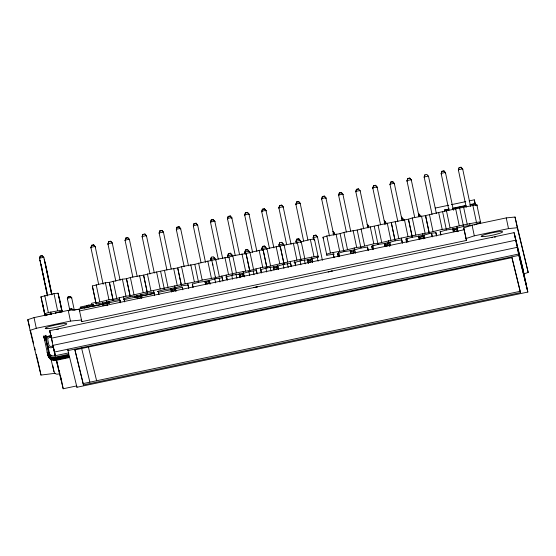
<?xml version="1.0" encoding="UTF-8"?>
<svg xmlns="http://www.w3.org/2000/svg" width="556" height="556" viewBox="0 0 556 556"><rect width="100%" height="100%" fill="white"/><g stroke="black" fill="none" stroke-linecap="round" stroke-linejoin="round"><path stroke-width="0.83" d="M81.642 308.573C81.447 306.808 81.739 309.087 80.307 308.538L80.321 307.002L92.963 304.334L93.596 305.737C92.345 307.385 92.296 304.549 92.546 306.071M521.91 266.894L522.153 265.657M91.281 304.702L91.587 303.305L95.82 302.408M108.642 241.651L108.031 244.223L108.642 241.651L110.679 241.221L112.333 243.313L110.679 241.221M177.016 227.189L176.405 229.76L177.016 227.189L179.053 226.765L180.707 228.85L179.053 226.765M211.204 219.974L210.592 222.546L211.204 219.974L213.24 219.544L214.894 221.635L213.24 219.544M245.391 212.753L244.779 215.325L245.391 212.753L247.427 212.322L249.081 214.414L247.427 212.322M245.495 249.964L244.876 252.535L245.495 249.964L247.524 249.533L249.185 251.625L247.524 249.533M279.578 205.539L278.966 208.104L279.578 205.539L281.614 205.108L283.275 207.2L281.614 205.108M322.146 197.519L321.702 199.083L322.313 196.511L324.343 196.087L326.004 198.172L324.343 196.087M313.473 237.315L313.869 235.529L315.898 235.098L317.559 237.19L315.898 235.098M390.52 183.084L390.076 184.648L390.687 182.076L392.724 181.652L394.378 183.737L392.724 181.652M458.888 168.67L458.443 170.24L459.068 167.662L461.098 167.238L462.752 169.33L461.098 167.238L459.068 167.662M40.234 256.087L39.587 258.665L40.234 256.087L42.27 255.656L43.889 257.755M91.622 245.238L90.969 247.816L91.622 245.238L93.651 244.814L95.278 246.906L93.651 244.814M125.809 238.024L125.156 240.595L125.809 238.024L127.838 237.593L129.465 239.685M159.461 232.616L159.878 230.83L161.907 230.399L163.534 232.491L161.907 230.399M194.044 223.602L193.391 226.174L194.044 223.602L196.073 223.171L197.693 225.263L196.073 223.171M227.807 218.174L228.231 216.381L230.26 215.957L231.88 218.049L230.26 215.957M228.398 253.599L227.745 256.17L228.398 253.599L230.427 253.168L232.054 255.26L230.427 253.168M262.418 209.167L261.765 211.739L262.418 209.167L264.447 208.736L266.067 210.828L264.447 208.736M262.515 246.371L261.862 248.949L262.515 246.371L264.545 245.947L266.164 248.039M296.605 201.946L295.952 204.525L296.605 201.946L298.635 201.515L300.254 203.614L298.635 201.515M296.285 240.943L296.702 239.156L298.732 238.726L300.351 240.817L298.732 238.726M339.334 192.925L338.68 195.497L339.334 192.925L341.37 192.494L342.989 194.586L341.37 192.494M373.521 185.704L372.867 188.282L373.521 185.704L375.557 185.28L377.177 187.372L375.557 185.28M407.708 178.49L407.055 181.061L407.708 178.49L409.744 178.059L411.364 180.151L409.744 178.059M441.895 171.269L441.242 173.847L441.895 171.269L443.931 170.838L445.551 172.937L443.931 170.838M144.887 233.986L146.548 236.078L144.887 233.986L142.857 234.417L142.127 236.515L150.03 273.962M213.997 257.602L215.068 258.846L213.407 256.754L211.377 257.185L210.648 259.284L211.002 260.972M281.711 242.319L283.372 244.404L281.711 242.319L279.682 242.743L278.945 244.849L279.418 246.996M313.869 235.529L313.132 237.627L313.605 239.775M360.191 190.958L358.537 188.866L356.5 189.297L355.77 191.396L363.68 228.843M428.565 176.523L426.911 174.431L424.874 174.862L424.145 176.961L432.054 214.407M159.878 230.83L159.113 232.929L166.904 269.91M228.231 216.381L227.46 218.487L235.251 255.461M296.702 239.156L295.931 241.262L296.404 243.417M69.444 310.79L69.98 309.094L71.78 308.712L73.343 310.165M87.077 305.661L86.194 307.906L87.028 305.459L88.828 305.084L90.385 306.523L84.324 307.961L84.171 307.204L84.297 307.815M68.124 296.876L67.415 298.78L68.124 296.876L70.278 296.417L71.717 297.87L70.278 296.417M69.347 310.415L69.98 309.094M102.617 303.166L102.797 304.049L102.533 302.95L103.958 303.791L105.758 303.409L106.835 302.04L107.106 303.152M136.804 295.945L136.984 296.828L136.72 295.729L138.145 296.57L139.945 296.188L141.022 294.826L141.293 295.938L141.113 295.041M171.54 292.108L170.789 288.536L172.214 289.377L174.014 288.995L175.091 287.626L175.362 288.731L174.751 285.805M205.039 281.524L205.22 282.406L204.949 281.308L206.38 282.149L208.173 281.767L209.258 280.405L209.466 281.204M239.344 274.893L239.136 274.094L240.567 274.928L242.36 274.553L243.445 273.184L243.653 273.99M273.531 267.679L273.323 266.873L274.754 267.714L276.554 267.332L277.632 265.963L277.84 266.769M307.718 260.458L307.51 259.659L308.941 260.493L310.741 260.118L311.819 258.748L312.027 259.548M350.454 251.437L350.245 250.638L351.677 251.472L353.47 251.09L354.554 249.727L354.763 250.527M384.641 244.216L384.432 243.417L385.864 244.258L387.657 243.875L388.741 242.506L388.95 243.313M418.772 236.668L418.89 237.308L418.619 236.196L420.051 237.037L421.844 236.654L422.928 235.292L423.137 236.091M453.077 230.094L452.806 228.982L454.238 229.816L456.031 229.44L457.115 228.071L457.324 228.87M526.226 287.362L526.664 287.063M51.361 313.883L44.772 314.807L40.942 296.814L53.988 293.61L58.039 293.207L58.283 294.207M102.721 303.027L96.167 303.965L92.338 285.965L105.383 282.761L109.435 282.358L113.16 300.379L119.721 299.448M130.014 295.764L126.427 278.771L122.383 279.175L109.337 282.378L112.917 299.371L125.962 296.167L130.014 295.764L130.257 296.765L123.905 298.558M141.099 294.93L147.444 293.137L143.622 275.137L130.361 277.486L126.525 278.751L130.354 296.744L136.908 295.813M175.168 287.73L181.513 285.944L177.691 267.943C166.209 269.855 154.818 272.252 143.545 275.15L147.375 293.144L153.936 292.213M215.429 277.708L202.175 280.057L198.339 281.322L194.802 264.315L181.548 266.658L177.711 267.922L181.534 285.916L188.095 284.985M194.76 264.329C206.061 261.424 217.479 259.006 228.989 257.094L232.769 275.102L239.33 274.171M55.517 312.993L61.862 311.2L61.619 310.199L48.358 312.541L44.522 313.806L44.772 314.807M30.059 330.361L27.8 319.658L34.041 317.601L68.228 310.387L79.195 309.296L79.591 310.922L464.197 229.725L466.456 240.428L81.85 321.625L81.447 319.999L70.48 321.09L36.293 328.304L30.059 330.361L40.977 375.078L55.252 373.291M45.78 315.419L48.852 314.411M228.947 257.108L232.783 255.85L246.037 253.501L249.866 271.495L243.514 273.288M307.704 259.735L301.143 260.667L297.363 242.659C280.168 245.78 263.071 249.401 246.086 253.487L249.908 271.481L256.469 270.55M95.917 302.957L108.969 299.753L113.014 299.35M113.257 300.351L106.071 302.325M130.104 295.743C152.761 290.447 175.529 285.645 198.388 281.301L198.582 282.323L192.279 284.102M297.321 242.673L310.366 239.469L314.411 239.066L314.654 240.067M334.225 254.134L326.831 255.239L323.008 237.245L326.845 235.98L340.098 233.638L343.879 251.646L350.44 250.714M170.977 288.62L164.423 289.551L157.279 291.504M340.05 233.652L343.886 232.387L357.147 230.038M418.814 236.279L412.253 237.21L408.472 219.196C391.278 222.324 374.181 225.938 357.195 230.024L360.969 248.039L354.624 249.832M249.616 270.494C238.142 272.398 226.744 274.796 215.478 277.694L215.679 278.716L208.493 280.683M249.665 270.48L262.71 267.269L266.762 266.866L266.956 267.888L273.517 266.956M422.998 235.396L429.343 233.603L425.521 215.603L412.26 217.952L408.424 219.217L412.302 237.197L405.95 238.99M311.888 258.853L318.24 257.06L317.99 256.059C300.796 259.179 283.699 262.779 266.713 266.88L263.134 249.894L266.762 266.866M425.764 216.611L425.569 215.589C442.555 211.488 459.659 207.895 476.86 204.789L477.083 205.796M267.005 267.874L260.653 269.667M290.656 263.329L284.095 264.26L276.867 266.248M337.575 253.425L343.928 251.632L343.677 250.624L330.424 252.973L326.587 254.238L326.831 255.239M343.636 250.645L356.681 247.434L360.726 247.031M384.627 243.493L378.066 244.431L377.865 243.41L373.82 243.813L360.774 247.017L361.018 248.025L367.579 247.086M429.1 232.596C411.906 235.716 394.809 239.323 377.823 243.424L374.285 226.417M378.115 244.411L371.762 246.204M401.766 239.872L395.205 240.804L387.97 242.791M256.504 287.16L257.484 286.75L253.376 287.619L255.482 287.41M435.953 232.651L429.392 233.589L429.149 232.582L442.194 229.378L446.239 228.975L446.44 229.989L440.137 231.769M474.303 224.582L480.662 222.789L480.44 221.781C468.93 223.7 457.498 226.07 446.197 228.989L442.659 211.982M466.456 240.428L463.746 227.856L472.065 225.124L506.252 217.903L515.023 217.035L528.2 272.454L523.662 273.948M465.997 238.559L474.317 235.827L508.504 228.606L517.282 227.738L528.2 272.454M46.982 337.763L46.773 337.819A1.314 1.307 -13.7 0 0 45.898 339.16L45.933 339.368M330.271 271.62L332.273 270.96L328.165 271.828L329.235 271.801M40.289 256.309L42.319 255.878L43.368 257.129M91.677 245.46L93.707 245.036M108.698 241.874L110.727 241.443M125.864 238.246L127.894 237.815L128.943 239.066M159.933 231.046L161.963 230.622M177.072 227.411L179.101 226.98M194.093 223.825L196.129 223.394M211.259 220.197L213.289 219.766M228.28 216.604L230.316 216.173M245.446 212.976L247.476 212.545M262.467 209.39L264.503 208.959M279.633 205.755L281.663 205.331M296.654 202.169L298.69 201.738M324.398 196.31L322.313 196.511M339.389 193.147L341.419 192.717M357.23 189.374L358.537 188.866M373.576 185.926L374.932 185.641M392.772 181.868L390.687 182.076M407.763 178.712L409.8 178.281M441.95 171.491L443.306 171.206M435.23 208.076L448.81 205.206M451.354 204.671L465.789 201.619M469.181 200.904L474.275 199.826L475.693 205.63M245.543 250.186L247.58 249.755M262.564 246.593L264.6 246.162L265.643 247.413M296.758 239.379L298.787 238.948M313.918 235.751L315.954 235.32M228.453 253.814L230.483 253.39M332.988 233.437L334.427 233.131L334.538 233.603M367.287 226.195L368.725 225.889L368.837 226.361L367.231 224.492M384.272 222.608L385.704 222.303L385.822 222.775L384.203 220.683L385.704 222.303L386.059 223.985M401.474 218.974L402.912 218.675L403.024 219.14M418.459 215.387L419.891 215.089L420.009 215.554L418.39 213.462L419.891 215.089L420.246 216.77M444.724 211.669L444.369 210.001L449.345 208.952M452.66 208.25L465.928 205.449M470.077 204.573L475.053 203.524L475.408 205.157M448.602 209.473L444.452 210.349L444.369 210.001M452.751 208.597L466.018 205.796M470.161 204.921L475.137 203.871M68.179 297.106L69.618 296.807M70.028 309.289L71.828 308.907L72.912 310.06M102.533 302.95L106.835 302.04M136.72 295.729L141.022 294.826M170.789 288.536L175.091 287.626L175.842 291.198M204.949 281.308L209.258 280.405M239.136 274.094L243.445 273.184M273.323 266.873L277.632 265.963M307.51 259.659L311.819 258.748M350.245 250.638L354.554 249.727M384.432 243.417L388.741 242.506M418.619 236.196L422.928 235.292M452.806 228.982L457.115 228.071M470.119 225.465L463.565 226.389L456.351 228.349M205.143 281.392L198.582 282.323M222.282 277.764L215.721 278.702L211.899 260.701M225.632 277.062L232.818 275.088L232.575 274.087M294.006 262.62L301.192 260.653L300.949 259.652M453.835 228.884L446.44 229.989M80.203 308.038L87.348 306.53M89.738 306.064L93.491 305.237M174.64 288.835L176.071 288.529L176.189 289.002L175.043 287.869M74.546 310.06L103.395 303.965M106.794 303.249L120.367 300.386M123.766 299.663L137.339 296.8M140.737 296.084L154.311 293.214M158.557 292.317L171.29 289.634M174.681 288.918L182.319 287.306L182.729 288.988M94.172 306.085L103.402 304.132M107.6 303.249L109.282 302.895M134.462 297.578L136.984 297.043M141.182 296.16L154.61 293.325M55.287 356.354L49.734 330.674L514.091 232.637L523.043 269.312L527.839 292.06L76.943 387.261L69.458 356.611L55.669 359.523A6.755 6.721 -13.7 0 1 47.67 354.346M47.531 336.415L51.708 335.532M50.992 335.81L48.636 336.331A3.35 3.329 -13.7 0 0 46.412 339.737L49.748 354.255M51.27 337.151L49.345 337.555A1.974 1.96 -13.7 0 0 47.816 339.883L48.865 344.852A1.974 1.96 -13.7 0 0 51.201 346.36L53.126 345.95L55.225 354.721M53.411 347.291L51.048 347.764A3.35 3.329 -13.7 0 1 47.635 345.554L47.531 345.179M54.245 352.087L518.602 254.043L527.554 290.725M527.839 292.06L518.88 255.378L67.985 350.579L67.707 349.244L68.888 354.262L55.093 357.174A6.755 6.721 -13.7 0 1 47.093 351.997M68.603 352.921L54.113 355.93A5.379 5.345 -13.7 0 1 48.636 352.386M69.535 356.903L55.739 359.815A6.755 6.721 -13.7 0 1 47.74 354.638M69.674 357.487L55.878 360.399A6.755 6.721 -13.7 0 1 47.886 355.221L43.931 336.971A2.697 2.676 -13.7 0 1 44.007 335.588M74.796 349.3L83.171 383.591L520.201 291.316L520.479 292.658L83.449 384.926L74.9 349.905L511.93 257.636L520.479 292.658M56.135 359.822L63.203 388.762L76.665 385.92L76.943 387.261M58.06 312.465L62.105 312.062L58.039 293.207M174.973 287.584L176.071 288.529M367.175 224.27L368.725 225.889M140.689 295.069L141.773 296.209L141.662 295.743M402.488 218.522L401.362 217.055L402.912 218.675L403.267 220.357M334.017 232.978L332.919 231.505L334.427 233.131L334.781 234.813M50.957 359.211L54.085 371.964A3.35 3.329 -13.7 0 0 57.497 374.174L59.86 373.702L59.054 370.4M48.789 353.136L49.06 354.144M514.502 234.562L523.349 270.8M515.697 240.213L51.333 338.215M526.15 284.033L517.191 247.35L52.834 345.394L55.28 355.395M511.854 257.129L520.201 291.316M479.286 222.81L479.46 223.505M463.287 225.382L463.53 226.382L459.708 208.389M463.746 227.856L464.197 229.725M440.859 234.639L440.296 232.172M424.874 174.862L424.263 177.434L424.145 176.961L428.454 176.05L436.363 213.497M436.55 235.549L435.987 233.075M406.672 241.86L406.255 240.088M402.363 242.77L401.946 240.998M394.913 239.817L391.334 222.824L395.156 240.817M372.485 249.074L372.068 247.302M356.5 189.297L355.889 191.869L355.77 191.396L360.079 190.486L367.982 227.932M368.176 249.985L367.759 248.212M338.298 256.295L337.694 253.64M333.989 257.206L333.385 254.551M323.008 237.245L323.251 238.246M313.25 238.1L313.132 237.627L317.441 236.717L322.41 260.305M296.049 241.728L295.931 241.262L300.24 240.352L300.706 242.506M295.563 265.316L295 262.849M291.254 266.227L290.691 263.752M279.682 242.743L279.063 245.314L278.945 244.849L283.254 243.938L283.609 245.62M283.852 263.259L284.053 264.281L280.224 246.28L284.095 264.26M261.376 272.537L260.959 270.765M257.067 273.448L256.65 271.675M227.578 218.96L227.46 218.487L231.769 217.577L239.56 254.558M227.189 279.751L226.772 277.979M222.88 280.662L222.463 278.89M211.377 257.185L210.759 259.756L210.648 259.284L214.95 258.38L215.304 260.062M193.001 286.972L192.397 284.318M188.692 287.883L188.088 285.228M159.224 233.402L159.113 232.929L163.415 232.026L171.206 269M164.423 289.551L160.642 271.536M158.835 294.2L158.425 292.428M142.857 234.417L142.239 236.988L142.127 236.515L146.436 235.612L154.339 273.052M154.533 295.111L154.116 293.332M134.788 296.244L135.115 297.599M124.627 301.428L124.21 299.656M120.318 302.339L119.901 300.567M108.893 301.706L109.219 303.062M92.338 285.965L96.167 303.965M92.963 304.334L93.311 305.744M88.279 346.562L96.626 380.749M81.551 347.98L89.898 382.167M58.526 295.069L62.057 311.527M58.943 296.932L59.193 297.933M44.424 259.61L44.306 259.138L51.784 294.715M44.688 261.014L44.8 261.48M40.115 260.514L39.997 260.048L47.573 295.903M40.38 261.925L40.491 262.39M49.734 330.674L50.228 332.696M50.061 332.189L52.479 342.1M56.636 360.497L58.046 366.272M40.942 296.814L41.186 297.814M41.679 299.684L41.429 298.683L45.078 315.836M56.503 360.399L61.792 382.076M27.8 319.658L29.656 327.248M30.684 331.466L33.568 343.281M34.597 347.5L35.216 350.03M36.244 354.248L38.718 364.375M59.721 299.788L59.499 298.78L62.23 311.687M45.377 263.322L45.272 262.849L52.007 294.784M440.901 235.105L440.171 231.657M436.592 236.015L435.862 232.568M406.144 239.573L406.221 239.921M406.714 242.326L405.984 238.871M401.842 240.477L401.912 240.831M402.405 243.236L401.321 238.1M371.957 246.788L372.033 247.142M372.527 249.54L371.797 246.093M367.655 247.698L367.724 248.052M368.218 250.45L367.488 247.003M338.34 256.761L337.61 253.307M334.031 257.671L332.947 252.535M295.604 265.782L294.52 260.646M291.302 266.692L290.211 261.556M260.847 270.244L261.417 273.003M256.545 271.154L257.115 273.913M226.66 277.465L227.23 280.217M222.358 278.375L222.928 281.127M193.043 287.438L192.313 283.984M188.734 288.349L187.65 283.212M158.314 291.907L158.884 294.666M154.005 292.817L154.575 295.577M124.099 299.142L124.669 301.901M119.797 300.052L120.36 302.805M515.023 217.035L517.282 227.738M514.091 232.637L518.88 255.378M506.252 217.903L508.504 228.606M476.86 204.789L480.662 222.789M474.275 199.826L475.053 203.524M472.822 205.185L476.409 222.178M470.543 206.304L462.648 168.857L458.339 169.768L466.234 207.214M474.365 224.464L474.49 225.069M472.065 225.124L474.317 235.827M469.702 223.686L470.181 225.979M463.614 207.131L467.193 224.117M455.663 208.792L459.242 225.785M453.404 210.279L445.439 172.464L441.13 173.375L448.921 210.349M456.768 226.25L457.866 231.637M456.031 229.44L456.413 231.226L454.613 231.609L454.238 229.816M452.855 229.023L453.404 231.831M446.447 210.731L450.033 227.724M438.614 212.385L442.194 229.378M429.406 214.331L432.985 231.317M431.824 234.173L432.359 236.814M431.456 233.235L432.165 236.71M425.569 215.589L429.149 232.582M421.476 216.006L425.055 232.999M424.096 234.931L424.853 238.614M419.043 216.659L411.252 179.685L406.943 180.596L414.734 217.57M422.581 233.464L423.679 238.858M423.081 235.758L423.63 238.378M421.844 236.654L422.226 238.448L420.426 238.823L420.051 237.037M418.633 236.057L419.217 239.052M412.26 217.952L415.846 234.945M404.427 219.599L408.007 236.592M406.992 238.051L407.882 242.263M402.176 220.718L394.267 183.271L389.958 184.182L397.867 221.622M395.219 221.545L398.798 238.538M387.289 223.227L390.868 240.22M389.909 242.152L390.666 245.835M385.03 224.721L377.065 186.899L372.756 187.81L380.547 224.784M388.394 240.685L389.492 246.072M387.657 243.875L388.039 245.662L386.239 246.044L385.864 244.258M384.446 243.278L385.03 246.273M378.073 225.173L381.659 242.159M370.24 226.82L373.82 243.813M372.805 245.265L373.695 249.477M361.032 228.766L364.611 245.759M353.102 230.441L356.681 247.434M350.669 231.094L342.878 194.12L338.569 195.031L346.36 232.005M354.207 247.906L355.305 253.293M353.47 251.09L353.852 252.883L352.052 253.258L351.677 251.472M350.259 250.492L350.843 253.487M343.886 232.387L347.472 249.38M336.053 234.041L339.633 251.027M338.625 252.98L339.334 256.351M338.5 252.459L339.382 256.663M333.795 235.153L325.892 197.707L321.583 198.617L329.493 236.064M326.845 235.98L330.424 252.973M314.411 239.066L318.24 257.06M317.219 257.004L318.108 261.216M310.366 239.469L313.945 256.455M307.934 240.116L300.143 203.142L295.834 204.052L303.625 241.026M311.478 256.928L312.569 262.314M310.741 260.118L311.117 261.904L309.317 262.286L308.941 260.493M307.524 259.513L308.26 263.224M301.157 241.408L304.737 258.401M304.313 259.68L305.195 263.878M300.004 260.59L300.893 264.788M293.318 243.062L296.897 260.055M291.066 244.174L283.157 206.728L278.848 207.638L286.66 244.709M284.109 245.008L287.688 261.994M287.445 263.732L288.223 267.526M283.032 264.225L283.921 268.437M276.179 246.683L279.758 263.676M273.879 247.9L265.956 210.363L261.647 211.273L269.438 248.247M277.785 266.435L278.459 269.632M277.646 265.824L278.382 269.535M276.554 267.332L276.93 269.125L275.13 269.5L274.754 267.714M273.482 267.346L274.032 269.966M273.337 266.734L273.927 269.729M266.97 248.629L270.55 265.622M266.407 249.248L266.053 247.566L261.744 248.476L262.217 250.631M270.126 266.894L271.008 271.099M265.817 267.804L266.706 272.009M259.131 250.276L262.71 267.269M256.879 251.388L248.97 213.949L244.661 214.852L252.57 252.299M260.333 267.867L260.972 270.904M256.024 268.777L256.663 271.815M249.922 252.222L253.501 269.215M249.422 252.841L249.067 251.152L244.758 252.063L245.231 254.217M253.258 270.953L254.036 274.74M248.845 271.439L249.734 275.651M241.992 253.904L245.571 270.897M243.104 271.363L244.195 276.749M242.36 274.553L242.743 276.339L240.943 276.721L240.567 274.928M239.149 273.955L239.886 277.659M232.783 255.85L236.363 272.836M232.29 256.469L231.935 254.794L227.626 255.697L228.099 257.852M236.008 274.122L236.898 278.32M231.706 275.025L232.589 279.23M224.944 257.498L228.523 274.49M222.692 258.61L214.783 221.163L210.474 222.073L218.286 259.145M226.146 275.081L226.785 278.118M221.837 275.991L222.476 279.029M215.735 259.443L219.314 276.436M219.14 278.174L219.926 281.968M212.503 263.405L212.858 265.108M215.367 276.999L215.721 278.702M214.727 278.66L215.617 282.879M207.805 261.118L211.384 278.111M205.505 262.335L197.582 224.798L193.273 225.708L201.064 262.682M209.264 280.259L210.008 283.97M208.173 281.767L208.556 283.56L206.756 283.935L206.38 282.149M204.962 281.169L205.553 284.165M198.596 263.064L202.175 280.057M190.757 264.712L194.336 281.704M188.505 265.831L180.596 228.384L176.287 229.294L184.196 266.734M181.548 266.658L185.127 283.65M182.319 287.306L182.841 289.773M173.639 268.346L177.225 285.339M175.251 288.098L175.918 291.295M174.014 288.995L174.389 290.781L172.589 291.163L172.214 289.377M170.796 288.397L170.97 289.217M171.206 290.267L171.019 289.447M164.43 270.292L168.009 287.285M156.597 271.94L160.177 288.932M158.147 291.212L158.439 292.567M153.491 290.44L154.13 293.478M147.382 273.886L150.968 290.878M139.57 275.54L143.156 292.532M137.137 276.193L129.346 239.219L125.044 240.129L132.835 277.103M141.036 294.68L141.773 298.391M139.945 296.188L140.32 297.981L138.52 298.357L138.145 296.57M136.727 295.59L137.318 298.586M134.774 296.306L135.094 297.794M130.361 277.486L133.94 294.478M122.383 279.175L125.962 296.167M120.131 280.287L112.222 242.84L107.913 243.75L115.822 281.197M123.585 296.765L124.224 299.802M119.276 297.668L119.915 300.706M113.174 281.121L116.753 298.113M105.383 282.761L108.969 299.753M108.879 301.776L109.191 303.263M103.131 284.255L95.159 246.433L90.857 247.344L98.648 284.325M106.495 300.219L107.586 305.612M106.995 302.513L107.662 305.703M105.758 303.409L106.133 305.195L104.333 305.578L103.958 303.791M102.686 303.416L103.103 305.411M102.54 302.811L103.131 305.807M96.174 284.707L99.753 301.7M79.195 309.296L81.85 321.625M74.282 310.088L71.606 297.397L67.297 298.308L69.792 310.151M68.228 310.387L70.48 321.09M83.171 383.591L83.449 384.926M53.988 293.61L57.574 310.595M51.59 294.353L43.778 257.289L39.469 258.199L47.378 295.639M41.068 264.225L42.569 271.342M42.923 273.024L44.8 281.92M45.154 283.609L47.003 292.4M50.804 311.979L51.159 313.66A1.439 1.432 -13.7 0 1 51.117 314.397M44.779 295.549L48.358 312.541M60.59 376.349L63.203 388.762M42.409 302.388L45.133 315.287M53.981 371.589L52.855 366.147A3.35 3.329 -13.7 0 1 52.855 365.709M45.425 337.318L49.074 354.311M34.041 317.601L36.293 328.304M38.892 365.202L40.977 375.078M457.546 229.85L457.935 231.734M453.237 230.761L453.383 231.442M419.05 237.982L419.328 239.288M389.172 244.286L389.561 246.169M384.863 245.196L385.009 245.877M354.985 251.507L355.256 252.813M350.676 252.417L350.947 253.724M312.25 260.528L312.646 262.411M307.941 261.438L308.337 263.322M243.875 274.963L244.272 276.846M239.566 275.873L239.963 277.757M209.341 280.62L209.438 281.079M209.688 282.184L210.078 284.067M205.379 283.094L205.657 284.401M171.22 290.315L171.491 291.629M141.453 296.605L141.731 297.912M137.151 297.516L137.422 298.822M106.926 302.255L107.106 303.138M55.496 312.889L55.579 313.501M46.072 339.959L46.044 339.744A1.314 1.307 -13.7 0 1 46.919 338.409M45.717 338.493L45.613 337.985A1.314 1.307 -13.7 0 1 46.489 336.651M45.856 339.077L45.828 338.861A1.314 1.307 -13.7 0 1 46.544 337.596M45.502 337.61L45.397 337.103A1.314 1.307 -13.7 0 1 46.113 335.838M56.802 329.465A3.496 0.382 -11.9 0 1 58.519 329.152M491.518 237.704A3.496 0.382 -11.9 0 1 492.685 237.433M494.409 237.12A3.496 0.382 -11.9 0 1 495.695 236.995M51.27 314.133A1.439 1.432 -13.7 0 1 51.298 314.501M47.524 353.755A6.755 6.721 -13.7 0 0 55.524 358.933L69.319 356.021L55.454 358.641A6.755 6.721 -13.7 0 1 47.455 353.463M47.309 352.879A6.755 6.721 -13.7 0 0 55.308 358.05L69.104 355.138L55.239 357.758A6.755 6.721 -13.7 0 1 47.239 352.58M44.716 340.196A2.697 2.676 -13.7 0 1 44.793 338.812M50.909 355.673A5.379 5.345 -13.7 0 1 50.346 355.256M49.408 354.214A5.379 5.345 -13.7 0 1 48.775 352.97M44.07 337.555A2.697 2.676 -13.7 0 1 44.146 336.171M45.974 335.247A1.314 1.307 -13.7 0 0 45.251 336.519L48.852 353.262A5.379 5.345 -13.7 0 0 49.484 354.506M44.285 338.437A2.697 2.676 -13.7 0 1 44.237 337.742M44.146 337.853A2.697 2.676 -13.7 0 1 44.223 336.463M45.467 337.395A1.314 1.307 -13.7 0 1 46.19 336.13M44.501 339.32A2.697 2.676 -13.7 0 1 44.577 337.937M44.362 338.729A2.697 2.676 -13.7 0 1 44.348 337.687M45.682 338.277A1.314 1.307 -13.7 0 1 46.405 337.005M44.577 339.612A2.697 2.676 -13.7 0 1 44.654 338.229M482.684 236.634A11.002 1.209 -11.9 0 0 501.338 232.7A11.002 1.209 -11.9 0 0 491.58 232.908A11.002 1.209 -11.9 0 0 482.684 236.634M46.801 328.665A11.002 1.209 -11.9 0 0 65.448 324.732A11.002 1.209 -11.9 0 0 55.69 324.933A11.002 1.209 -11.9 0 0 46.801 328.665"/></g></svg>
